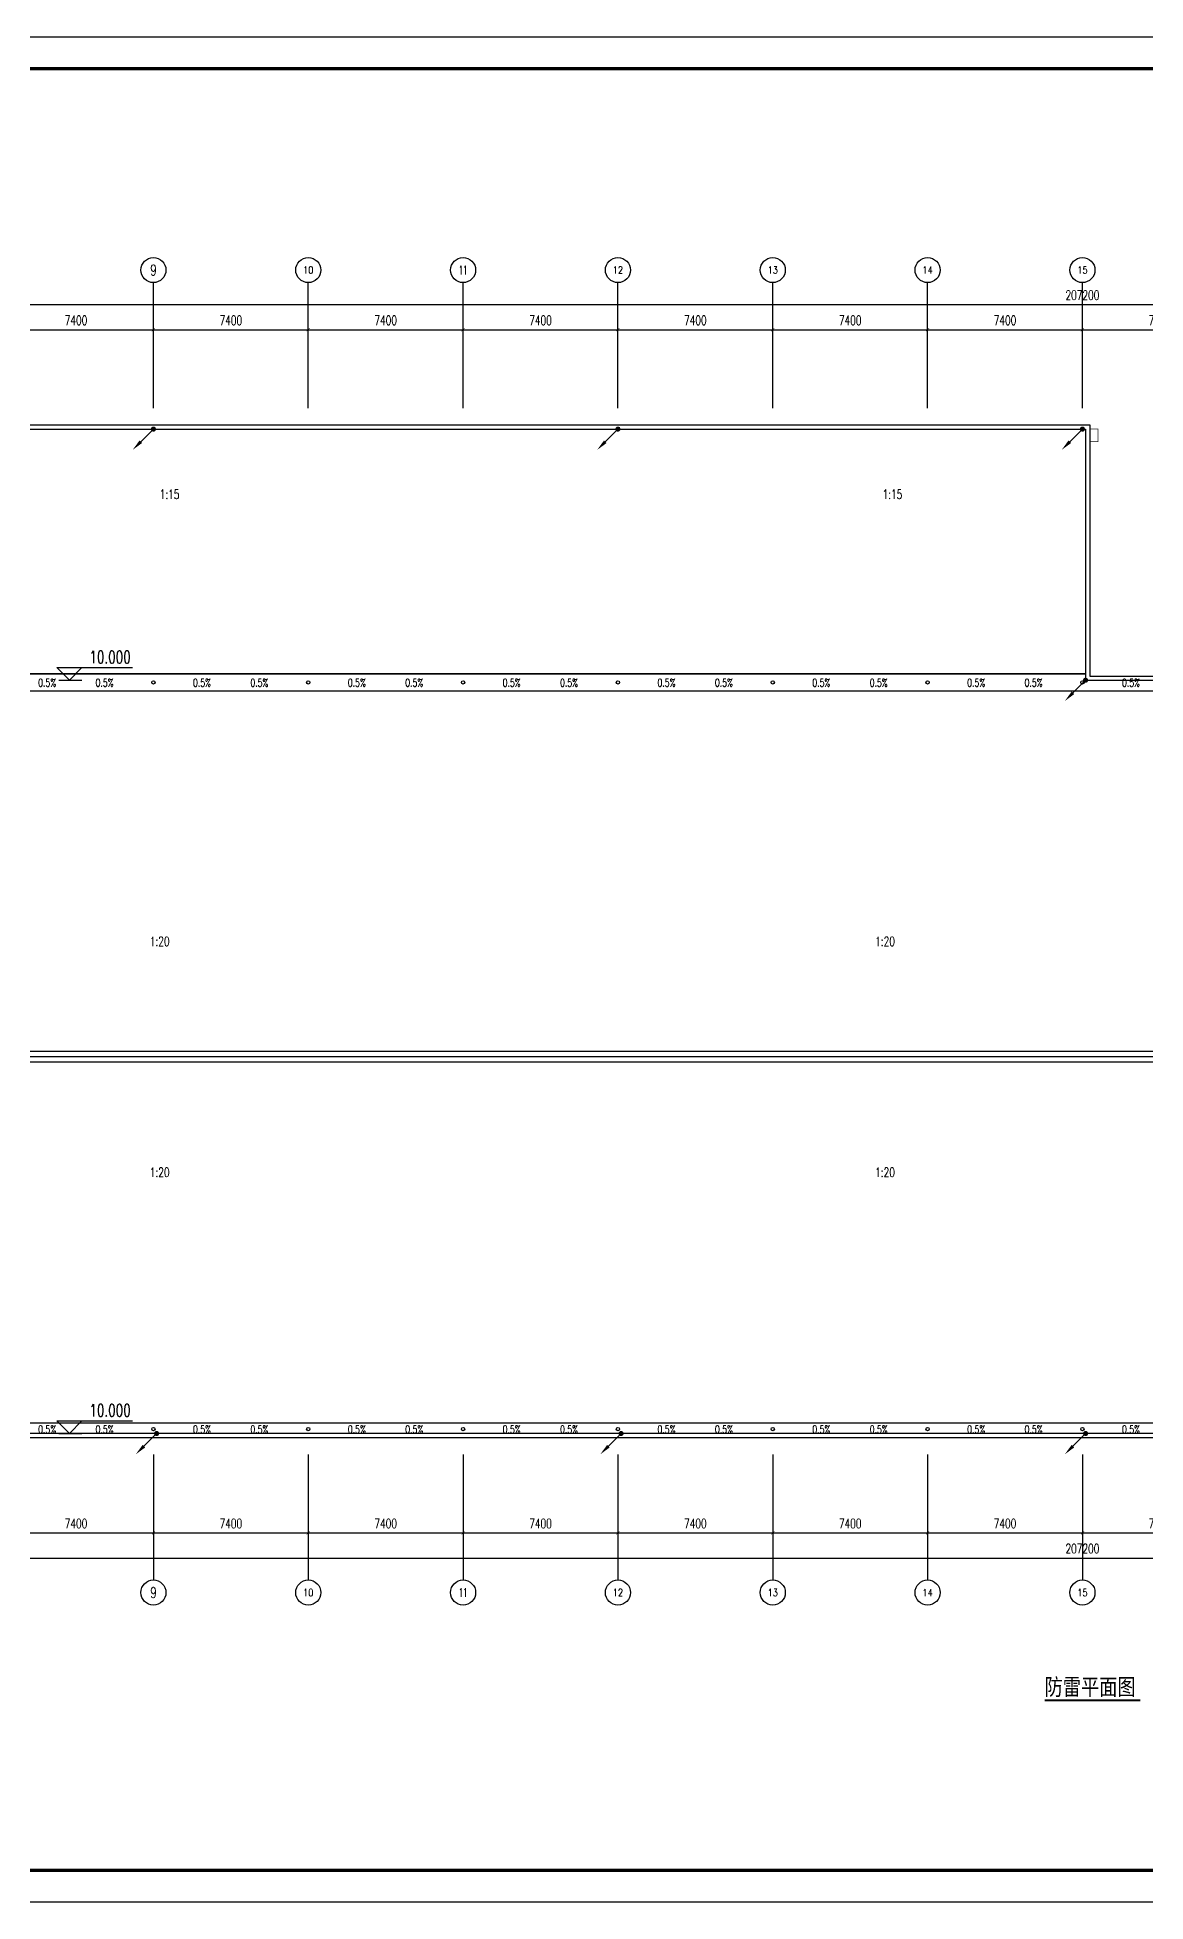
# Model space of a CAD drawing. Extents: x 1751103 to 2598738, y -609732 to 659428.
# Drawn here: x 2161497 to 2214472, y -353364 to -264264 of the extents above; entities that cross this region are included whole.
import ezdxf
from ezdxf.enums import TextEntityAlignment as Align

# ---------------------------------------------------------------- set-up
doc = ezdxf.new("R2010")
doc.units = 0
doc.header["$LTSCALE"] = 1000
doc.header["$MEASUREMENT"] = 0
doc.layers.get('0').update_dxf_attribs({"linetype": 'CONTINUOUS'})
doc.layers.get('DEFPOINTS').update_dxf_attribs({"linetype": 'CONTINUOUS'})
for name, color, linetype in [('AXIS', 3, 'CONTINUOUS'), ('AXIS_TEXT', 7, 'CONTINUOUS'), ('DIM_ELEV', 3, 'CONTINUOUS'), ('DIM_SYMB', 3, 'CONTINUOUS'), ('LWIRE', 4, 'CONTINUOUS'), ('PUB_TEXT', 7, 'CONTINUOUS'), ('PUB_TITLE', 4, 'CONTINUOUS'), ('TEL_SYMB', 3, 'CONTINUOUS'), ('TEL_TEXT', 7, 'CONTINUOUS')]:
    doc.layers.add(name, color=color, linetype=linetype)
doc.styles.add('_TCH_AXIS', font='COMPLEX', dxfattribs={"bigfont": 'GBCBIG'})
doc.styles.add('_TCH_DIM', font='SIMPLEX', dxfattribs={"bigfont": 'GBCBIG'})
doc.styles.add('COMPLEX', font='COMPLEX')
doc.styles.add('DIM_FONT', font='SIMPLEX', dxfattribs={"width": 0.7, "bigfont": 'GBCBIG'})
doc.styles.get("Standard").update_dxf_attribs({"font": 'gbenor.shx', "bigfont": 'gbcbig.shx'})
doc.styles.add('新宋体', font='', dxfattribs={"width": 0.8})
doc.styles.get('新宋体').set_extended_font_data('NSimSun')
doc.dimstyles.new('DIMN150', dxfattribs={"dimscale": 1.5, "dimtxt": 300, "dimasz": 100, "dimexe": 250, "dimexo": 300, "dimgap": 150, "dimtad": 1, "dimdec": 0, "dimzin": 0, "dimtxsty": 'DIM_FONT', "dimblk": 'ARCHTICK', "dimcen": 0.09, "dimclrt": 7, "dimazin": 3, "dimtfac": 1, "dimtdec": 0, "dimtix": 1, "dimtmove": 0, "dimatfit": 3, "dimtolj": 1, "dimtzin": 0})

# ---------------------------------------------------------------- blocks, each defined once
blk = doc.blocks.new('_AXISO')
blk.add_circle((0, 0), 0.5)
at = {"layer": 'AXIS_TEXT', "style": 'COMPLEX', "width": 1.041667}
blk.add_attdef('A', text='', height=0.56, dxfattribs=at).set_placement((-0.25, -0.28), (0.25, -0.28), align=Align.FIT)
blk = doc.blocks.new('_ARCHTICK')
at = {"color": 0, "linetype": 'BYBLOCK', "const_width": 0.15}
blk.add_lwpolyline([(-0.5, -0.5), (0.5, 0.5)], dxfattribs=at)
blk = doc.blocks.new('*D130')
at = {"layer": 'AXIS', "color": 0}
for p, q in [((2107848, -329473), (2107848, -334348)), ((2315048, -329473), (2315048, -334348)), ((2107848, -333973), (2315048, -333973))]:
    blk.add_line(p, q, dxfattribs=at)
at = {"layer": 'DEFPOINTS', "color": 0}
for p in [(2107848, -329023), (2315048, -329023), (2315048, -333973)]:
    blk.add_point(p, dxfattribs=at)
at = {"layer": 'AXIS', "color": 0, "xscale": 150, "yscale": 150, "zscale": 150, "rotation": 180}
blk.add_blockref('_ARCHTICK', (2107848, -333973), dxfattribs=at)
at = {"layer": 'AXIS', "color": 0, "xscale": 150, "yscale": 150, "zscale": 150}
blk.add_blockref('_ARCHTICK', (2315048, -333973), dxfattribs=at)
at = {"layer": 'AXIS', "color": 7, "insert": (2211448, -333523), "char_height": 450, "attachment_point": 5, "style": 'DIM_FONT'}
blk.add_mtext('\\A1;207200', dxfattribs=at)
blk = doc.blocks.new('*D138')
at = {"layer": 'AXIS', "color": 0}
for p, q in [((2159648, -329473), (2159648, -333148)), ((2167048, -329473), (2167048, -333148)), ((2159648, -332773), (2167048, -332773))]:
    blk.add_line(p, q, dxfattribs=at)
at = {"layer": 'DEFPOINTS', "color": 0}
for p in [(2159648, -329023), (2167048, -329023), (2167048, -332773)]:
    blk.add_point(p, dxfattribs=at)
at = {"layer": 'AXIS', "color": 0, "xscale": 150, "yscale": 150, "zscale": 150, "rotation": 180}
blk.add_blockref('_ARCHTICK', (2159648, -332773), dxfattribs=at)
at = {"layer": 'AXIS', "color": 0, "xscale": 150, "yscale": 150, "zscale": 150}
blk.add_blockref('_ARCHTICK', (2167048, -332773), dxfattribs=at)
at = {"layer": 'AXIS', "color": 7, "insert": (2163348, -332323), "char_height": 450, "attachment_point": 5, "style": 'DIM_FONT'}
blk.add_mtext('\\A1;7400', dxfattribs=at)
blk = doc.blocks.new('*D139')
at = {"layer": 'AXIS', "color": 0}
for p, q in [((2167048, -329473), (2167048, -333148)), ((2174448, -329473), (2174448, -333148)), ((2167048, -332773), (2174448, -332773))]:
    blk.add_line(p, q, dxfattribs=at)
at = {"layer": 'DEFPOINTS', "color": 0}
for p in [(2167048, -329023), (2174448, -329023), (2174448, -332773)]:
    blk.add_point(p, dxfattribs=at)
at = {"layer": 'AXIS', "color": 0, "xscale": 150, "yscale": 150, "zscale": 150, "rotation": 180}
blk.add_blockref('_ARCHTICK', (2167048, -332773), dxfattribs=at)
at = {"layer": 'AXIS', "color": 0, "xscale": 150, "yscale": 150, "zscale": 150}
blk.add_blockref('_ARCHTICK', (2174448, -332773), dxfattribs=at)
at = {"layer": 'AXIS', "color": 7, "insert": (2170748, -332323), "char_height": 450, "attachment_point": 5, "style": 'DIM_FONT'}
blk.add_mtext('\\A1;7400', dxfattribs=at)
blk = doc.blocks.new('*D140')
at = {"layer": 'AXIS', "color": 0}
for p, q in [((2174448, -329473), (2174448, -333148)), ((2181848, -329473), (2181848, -333148)), ((2174448, -332773), (2181848, -332773))]:
    blk.add_line(p, q, dxfattribs=at)
at = {"layer": 'DEFPOINTS', "color": 0}
for p in [(2174448, -329023), (2181848, -329023), (2181848, -332773)]:
    blk.add_point(p, dxfattribs=at)
at = {"layer": 'AXIS', "color": 0, "xscale": 150, "yscale": 150, "zscale": 150, "rotation": 180}
blk.add_blockref('_ARCHTICK', (2174448, -332773), dxfattribs=at)
at = {"layer": 'AXIS', "color": 0, "xscale": 150, "yscale": 150, "zscale": 150}
blk.add_blockref('_ARCHTICK', (2181848, -332773), dxfattribs=at)
at = {"layer": 'AXIS', "color": 7, "insert": (2178148, -332323), "char_height": 450, "attachment_point": 5, "style": 'DIM_FONT'}
blk.add_mtext('\\A1;7400', dxfattribs=at)
blk = doc.blocks.new('*D141')
at = {"layer": 'AXIS', "color": 0}
for p, q in [((2181848, -329473), (2181848, -333148)), ((2189248, -329473), (2189248, -333148)), ((2181848, -332773), (2189248, -332773))]:
    blk.add_line(p, q, dxfattribs=at)
at = {"layer": 'DEFPOINTS', "color": 0}
for p in [(2181848, -329023), (2189248, -329023), (2189248, -332773)]:
    blk.add_point(p, dxfattribs=at)
at = {"layer": 'AXIS', "color": 0, "xscale": 150, "yscale": 150, "zscale": 150, "rotation": 180}
blk.add_blockref('_ARCHTICK', (2181848, -332773), dxfattribs=at)
at = {"layer": 'AXIS', "color": 0, "xscale": 150, "yscale": 150, "zscale": 150}
blk.add_blockref('_ARCHTICK', (2189248, -332773), dxfattribs=at)
at = {"layer": 'AXIS', "color": 7, "insert": (2185548, -332323), "char_height": 450, "attachment_point": 5, "style": 'DIM_FONT'}
blk.add_mtext('\\A1;7400', dxfattribs=at)
blk = doc.blocks.new('*D142')
at = {"layer": 'AXIS', "color": 0}
for p, q in [((2189248, -329473), (2189248, -333148)), ((2196648, -329473), (2196648, -333148)), ((2189248, -332773), (2196648, -332773))]:
    blk.add_line(p, q, dxfattribs=at)
at = {"layer": 'DEFPOINTS', "color": 0}
for p in [(2189248, -329023), (2196648, -329023), (2196648, -332773)]:
    blk.add_point(p, dxfattribs=at)
at = {"layer": 'AXIS', "color": 0, "xscale": 150, "yscale": 150, "zscale": 150, "rotation": 180}
blk.add_blockref('_ARCHTICK', (2189248, -332773), dxfattribs=at)
at = {"layer": 'AXIS', "color": 0, "xscale": 150, "yscale": 150, "zscale": 150}
blk.add_blockref('_ARCHTICK', (2196648, -332773), dxfattribs=at)
at = {"layer": 'AXIS', "color": 7, "insert": (2192948, -332323), "char_height": 450, "attachment_point": 5, "style": 'DIM_FONT'}
blk.add_mtext('\\A1;7400', dxfattribs=at)
blk = doc.blocks.new('*D143')
at = {"layer": 'AXIS', "color": 0}
for p, q in [((2196648, -329473), (2196648, -333148)), ((2204048, -329473), (2204048, -333148)), ((2196648, -332773), (2204048, -332773))]:
    blk.add_line(p, q, dxfattribs=at)
at = {"layer": 'DEFPOINTS', "color": 0}
for p in [(2196648, -329023), (2204048, -329023), (2204048, -332773)]:
    blk.add_point(p, dxfattribs=at)
at = {"layer": 'AXIS', "color": 0, "xscale": 150, "yscale": 150, "zscale": 150, "rotation": 180}
blk.add_blockref('_ARCHTICK', (2196648, -332773), dxfattribs=at)
at = {"layer": 'AXIS', "color": 0, "xscale": 150, "yscale": 150, "zscale": 150}
blk.add_blockref('_ARCHTICK', (2204048, -332773), dxfattribs=at)
at = {"layer": 'AXIS', "color": 7, "insert": (2200348, -332323), "char_height": 450, "attachment_point": 5, "style": 'DIM_FONT'}
blk.add_mtext('\\A1;7400', dxfattribs=at)
blk = doc.blocks.new('*D144')
at = {"layer": 'AXIS', "color": 0}
for p, q in [((2204048, -329473), (2204048, -333148)), ((2211448, -329473), (2211448, -333148)), ((2204048, -332773), (2211448, -332773))]:
    blk.add_line(p, q, dxfattribs=at)
at = {"layer": 'DEFPOINTS', "color": 0}
for p in [(2204048, -329023), (2211448, -329023), (2211448, -332773)]:
    blk.add_point(p, dxfattribs=at)
at = {"layer": 'AXIS', "color": 0, "xscale": 150, "yscale": 150, "zscale": 150, "rotation": 180}
blk.add_blockref('_ARCHTICK', (2204048, -332773), dxfattribs=at)
at = {"layer": 'AXIS', "color": 0, "xscale": 150, "yscale": 150, "zscale": 150}
blk.add_blockref('_ARCHTICK', (2211448, -332773), dxfattribs=at)
at = {"layer": 'AXIS', "color": 7, "insert": (2207748, -332323), "char_height": 450, "attachment_point": 5, "style": 'DIM_FONT'}
blk.add_mtext('\\A1;7400', dxfattribs=at)
blk = doc.blocks.new('*D145')
at = {"layer": 'AXIS', "color": 0}
for p, q in [((2211448, -329473), (2211448, -333148)), ((2218848, -329473), (2218848, -333148)), ((2211448, -332773), (2218848, -332773))]:
    blk.add_line(p, q, dxfattribs=at)
at = {"layer": 'DEFPOINTS', "color": 0}
for p in [(2211448, -329023), (2218848, -329023), (2218848, -332773)]:
    blk.add_point(p, dxfattribs=at)
at = {"layer": 'AXIS', "color": 0, "xscale": 150, "yscale": 150, "zscale": 150, "rotation": 180}
blk.add_blockref('_ARCHTICK', (2211448, -332773), dxfattribs=at)
at = {"layer": 'AXIS', "color": 0, "xscale": 150, "yscale": 150, "zscale": 150}
blk.add_blockref('_ARCHTICK', (2218848, -332773), dxfattribs=at)
at = {"layer": 'AXIS', "color": 7, "insert": (2215148, -332323), "char_height": 450, "attachment_point": 5, "style": 'DIM_FONT'}
blk.add_mtext('\\A1;7400', dxfattribs=at)
blk = doc.blocks.new('*D177')
at = {"layer": 'AXIS', "color": 0}
for p, q in [((2107848, -278573), (2107848, -273698)), ((2107848, -274073), (2315048, -274073)), ((2315048, -278573), (2315048, -273698))]:
    blk.add_line(p, q, dxfattribs=at)
at = {"layer": 'DEFPOINTS', "color": 0}
for p in [(2315048, -274073), (2107848, -279023), (2315048, -279023)]:
    blk.add_point(p, dxfattribs=at)
at = {"layer": 'AXIS', "color": 0, "xscale": 150, "yscale": 150, "zscale": 150, "rotation": 180}
blk.add_blockref('_ARCHTICK', (2107848, -274073), dxfattribs=at)
at = {"layer": 'AXIS', "color": 0, "xscale": 150, "yscale": 150, "zscale": 150}
blk.add_blockref('_ARCHTICK', (2315048, -274073), dxfattribs=at)
at = {"layer": 'AXIS', "color": 7, "insert": (2211448, -273623), "char_height": 450, "attachment_point": 5, "style": 'DIM_FONT'}
blk.add_mtext('\\A1;207200', dxfattribs=at)
blk = doc.blocks.new('*D185')
at = {"layer": 'AXIS', "color": 0}
for p, q in [((2159648, -278573), (2159648, -274898)), ((2159648, -275273), (2167048, -275273)), ((2167048, -278573), (2167048, -274898))]:
    blk.add_line(p, q, dxfattribs=at)
at = {"layer": 'DEFPOINTS', "color": 0}
for p in [(2167048, -275273), (2159648, -279023), (2167048, -279023)]:
    blk.add_point(p, dxfattribs=at)
at = {"layer": 'AXIS', "color": 0, "xscale": 150, "yscale": 150, "zscale": 150, "rotation": 180}
blk.add_blockref('_ARCHTICK', (2159648, -275273), dxfattribs=at)
at = {"layer": 'AXIS', "color": 0, "xscale": 150, "yscale": 150, "zscale": 150}
blk.add_blockref('_ARCHTICK', (2167048, -275273), dxfattribs=at)
at = {"layer": 'AXIS', "color": 7, "insert": (2163348, -274823), "char_height": 450, "attachment_point": 5, "style": 'DIM_FONT'}
blk.add_mtext('\\A1;7400', dxfattribs=at)
blk = doc.blocks.new('*D186')
at = {"layer": 'AXIS', "color": 0}
for p, q in [((2167048, -278573), (2167048, -274898)), ((2167048, -275273), (2174448, -275273)), ((2174448, -278573), (2174448, -274898))]:
    blk.add_line(p, q, dxfattribs=at)
at = {"layer": 'DEFPOINTS', "color": 0}
for p in [(2174448, -275273), (2167048, -279023), (2174448, -279023)]:
    blk.add_point(p, dxfattribs=at)
at = {"layer": 'AXIS', "color": 0, "xscale": 150, "yscale": 150, "zscale": 150, "rotation": 180}
blk.add_blockref('_ARCHTICK', (2167048, -275273), dxfattribs=at)
at = {"layer": 'AXIS', "color": 0, "xscale": 150, "yscale": 150, "zscale": 150}
blk.add_blockref('_ARCHTICK', (2174448, -275273), dxfattribs=at)
at = {"layer": 'AXIS', "color": 7, "insert": (2170748, -274823), "char_height": 450, "attachment_point": 5, "style": 'DIM_FONT'}
blk.add_mtext('\\A1;7400', dxfattribs=at)
blk = doc.blocks.new('*D187')
at = {"layer": 'AXIS', "color": 0}
for p, q in [((2174448, -278573), (2174448, -274898)), ((2174448, -275273), (2181848, -275273)), ((2181848, -278573), (2181848, -274898))]:
    blk.add_line(p, q, dxfattribs=at)
at = {"layer": 'DEFPOINTS', "color": 0}
for p in [(2181848, -275273), (2174448, -279023), (2181848, -279023)]:
    blk.add_point(p, dxfattribs=at)
at = {"layer": 'AXIS', "color": 0, "xscale": 150, "yscale": 150, "zscale": 150, "rotation": 180}
blk.add_blockref('_ARCHTICK', (2174448, -275273), dxfattribs=at)
at = {"layer": 'AXIS', "color": 0, "xscale": 150, "yscale": 150, "zscale": 150}
blk.add_blockref('_ARCHTICK', (2181848, -275273), dxfattribs=at)
at = {"layer": 'AXIS', "color": 7, "insert": (2178148, -274823), "char_height": 450, "attachment_point": 5, "style": 'DIM_FONT'}
blk.add_mtext('\\A1;7400', dxfattribs=at)
blk = doc.blocks.new('*D188')
at = {"layer": 'AXIS', "color": 0}
for p, q in [((2181848, -278573), (2181848, -274898)), ((2181848, -275273), (2189248, -275273)), ((2189248, -278573), (2189248, -274898))]:
    blk.add_line(p, q, dxfattribs=at)
at = {"layer": 'DEFPOINTS', "color": 0}
for p in [(2189248, -275273), (2181848, -279023), (2189248, -279023)]:
    blk.add_point(p, dxfattribs=at)
at = {"layer": 'AXIS', "color": 0, "xscale": 150, "yscale": 150, "zscale": 150, "rotation": 180}
blk.add_blockref('_ARCHTICK', (2181848, -275273), dxfattribs=at)
at = {"layer": 'AXIS', "color": 0, "xscale": 150, "yscale": 150, "zscale": 150}
blk.add_blockref('_ARCHTICK', (2189248, -275273), dxfattribs=at)
at = {"layer": 'AXIS', "color": 7, "insert": (2185548, -274823), "char_height": 450, "attachment_point": 5, "style": 'DIM_FONT'}
blk.add_mtext('\\A1;7400', dxfattribs=at)
blk = doc.blocks.new('*D189')
at = {"layer": 'AXIS', "color": 0}
for p, q in [((2189248, -278573), (2189248, -274898)), ((2189248, -275273), (2196648, -275273)), ((2196648, -278573), (2196648, -274898))]:
    blk.add_line(p, q, dxfattribs=at)
at = {"layer": 'DEFPOINTS', "color": 0}
for p in [(2196648, -275273), (2189248, -279023), (2196648, -279023)]:
    blk.add_point(p, dxfattribs=at)
at = {"layer": 'AXIS', "color": 0, "xscale": 150, "yscale": 150, "zscale": 150, "rotation": 180}
blk.add_blockref('_ARCHTICK', (2189248, -275273), dxfattribs=at)
at = {"layer": 'AXIS', "color": 0, "xscale": 150, "yscale": 150, "zscale": 150}
blk.add_blockref('_ARCHTICK', (2196648, -275273), dxfattribs=at)
at = {"layer": 'AXIS', "color": 7, "insert": (2192948, -274823), "char_height": 450, "attachment_point": 5, "style": 'DIM_FONT'}
blk.add_mtext('\\A1;7400', dxfattribs=at)
blk = doc.blocks.new('*D190')
at = {"layer": 'AXIS', "color": 0}
for p, q in [((2196648, -278573), (2196648, -274898)), ((2196648, -275273), (2204048, -275273)), ((2204048, -278573), (2204048, -274898))]:
    blk.add_line(p, q, dxfattribs=at)
at = {"layer": 'DEFPOINTS', "color": 0}
for p in [(2204048, -275273), (2196648, -279023), (2204048, -279023)]:
    blk.add_point(p, dxfattribs=at)
at = {"layer": 'AXIS', "color": 0, "xscale": 150, "yscale": 150, "zscale": 150, "rotation": 180}
blk.add_blockref('_ARCHTICK', (2196648, -275273), dxfattribs=at)
at = {"layer": 'AXIS', "color": 0, "xscale": 150, "yscale": 150, "zscale": 150}
blk.add_blockref('_ARCHTICK', (2204048, -275273), dxfattribs=at)
at = {"layer": 'AXIS', "color": 7, "insert": (2200348, -274823), "char_height": 450, "attachment_point": 5, "style": 'DIM_FONT'}
blk.add_mtext('\\A1;7400', dxfattribs=at)
blk = doc.blocks.new('*D191')
at = {"layer": 'AXIS', "color": 0}
for p, q in [((2204048, -278573), (2204048, -274898)), ((2204048, -275273), (2211448, -275273)), ((2211448, -278573), (2211448, -274898))]:
    blk.add_line(p, q, dxfattribs=at)
at = {"layer": 'DEFPOINTS', "color": 0}
for p in [(2211448, -275273), (2204048, -279023), (2211448, -279023)]:
    blk.add_point(p, dxfattribs=at)
at = {"layer": 'AXIS', "color": 0, "xscale": 150, "yscale": 150, "zscale": 150, "rotation": 180}
blk.add_blockref('_ARCHTICK', (2204048, -275273), dxfattribs=at)
at = {"layer": 'AXIS', "color": 0, "xscale": 150, "yscale": 150, "zscale": 150}
blk.add_blockref('_ARCHTICK', (2211448, -275273), dxfattribs=at)
at = {"layer": 'AXIS', "color": 7, "insert": (2207748, -274823), "char_height": 450, "attachment_point": 5, "style": 'DIM_FONT'}
blk.add_mtext('\\A1;7400', dxfattribs=at)
blk = doc.blocks.new('*D192')
at = {"layer": 'AXIS', "color": 0}
for p, q in [((2211448, -278573), (2211448, -274898)), ((2211448, -275273), (2218848, -275273)), ((2218848, -278573), (2218848, -274898))]:
    blk.add_line(p, q, dxfattribs=at)
at = {"layer": 'DEFPOINTS', "color": 0}
for p in [(2218848, -275273), (2211448, -279023), (2218848, -279023)]:
    blk.add_point(p, dxfattribs=at)
at = {"layer": 'AXIS', "color": 0, "xscale": 150, "yscale": 150, "zscale": 150, "rotation": 180}
blk.add_blockref('_ARCHTICK', (2211448, -275273), dxfattribs=at)
at = {"layer": 'AXIS', "color": 0, "xscale": 150, "yscale": 150, "zscale": 150}
blk.add_blockref('_ARCHTICK', (2218848, -275273), dxfattribs=at)
at = {"layer": 'AXIS', "color": 7, "insert": (2215148, -274823), "char_height": 450, "attachment_point": 5, "style": 'DIM_FONT'}
blk.add_mtext('\\A1;7400', dxfattribs=at)
blk = doc.blocks.new('$TELECSYS$00000080')
for p, q in [((-0.7, -0.7), (0, 0)), ((0.1, 0.1), (0.1, 0.1)), ((-0.1, -0.1), (-0.1, -0.1))]:
    blk.add_line(p, q)
at = {"const_width": 0.142}
blk.add_lwpolyline([(0.07, 0, 1), (-0.07, 0, 1)], format="xyb", close=True, dxfattribs=at)
blk.add_solid([(-0.63, -0.77), (-0.77, -0.63), (-1.15, -1.15)])
at = {"width": 0.8, "flags": 9}
blk.add_attdef('A', (0, 0), '', height=0.00002, rotation=180, dxfattribs=at)
blk = doc.blocks.new('FDDGGG')
at = {"color": 8}
for p, q in [((2107847.9, -280023), (2211597.9, -280023)), ((2211597.9, -280023), (2211597.9, -292023)), ((2107847.9, -291723), (2211597.9, -291723)), ((2211597.9, -292023), (2315047.9, -292023)), ((2107847.9, -292523), (2315047.9, -292523)), ((2315047.9, -309773), (2107847.9, -309773)), ((2315047.9, -310023), (2107847.9, -310023)), ((2315047.9, -310273), (2107847.9, -310273)), ((2315047.9, -327523), (2107847.9, -327523)), ((2315047.9, -328023), (2107847.9, -328023))]:
    blk.add_line(p, q, dxfattribs=at)
for points in [[(2107647.9, -279823), (2211797.9, -279823), (2211797.9, -291823), (2315247.9, -291823), (2315247.9, -328223), (2107647.9, -328223)], [(2107847.9, -280023), (2211597.9, -280023), (2211597.9, -292023), (2315047.9, -292023), (2315047.9, -328023), (2107847.9, -328023)], [(2107847.9, -280023), (2211597.9, -280023), (2211597.9, -292023), (2315047.9, -292023), (2315047.9, -328023), (2107847.9, -328023)], [(2107847.9, -280023), (2211597.9, -280023), (2211597.9, -291723), (2107847.9, -291723)], [(2107847.9, -292523), (2315047.9, -292523), (2315047.9, -309773), (2107847.9, -309773)]]:
    blk.add_lwpolyline(points, close=True, dxfattribs=at)
at = {"color": 8, "const_width": 30}
blk.add_lwpolyline([(2211797.9, -280623), (2212197.9, -280623), (2212197.9, -280023), (2211797.9, -280023)], dxfattribs=at)
at = {"color": 8}
for centre in [(2167047.9, -292128.7), (2174447.9, -292128.7), (2181847.9, -292128.7), (2189247.9, -292128.7), (2196647.9, -292128.7), (2204047.9, -292128.7), (2211447.9, -292128.7), (2167047.9, -327812.2), (2174447.9, -327812.2), (2181847.9, -327812.2), (2189247.9, -327812.2), (2196647.9, -327812.2), (2204047.9, -327812.2), (2211447.9, -327812.2)]:
    blk.add_circle(centre, 80, dxfattribs=at)
at = {"layer": 'AXIS', "color": 8}
for p, q in [((2167047.9, -279023), (2167047.9, -273023)), ((2174447.9, -279023), (2174447.9, -273023)), ((2181847.9, -279023), (2181847.9, -273023)), ((2189247.9, -279023), (2189247.9, -273023)), ((2196647.9, -279023), (2196647.9, -273023)), ((2204047.9, -279023), (2204047.9, -273023)), ((2211447.9, -279023), (2211447.9, -273023)), ((2167047.9, -329023), (2167047.9, -335023)), ((2174447.9, -329023), (2174447.9, -335023)), ((2181847.9, -329023), (2181847.9, -335023)), ((2189247.9, -329023), (2189247.9, -335023)), ((2196647.9, -329023), (2196647.9, -335023)), ((2204047.9, -329023), (2204047.9, -335023)), ((2211447.9, -329023), (2211447.9, -335023))]:
    blk.add_line(p, q, dxfattribs=at)
at = {"layer": 'DIM_ELEV', "color": 8}
for p, q in [((2163032.6, -292023), (2162432.6, -291423)), ((2162432.6, -291423), (2166045.6, -291423)), ((2162532, -292023), (2163632.6, -292023)), ((2163032.6, -292023), (2163632.6, -291423)), ((2163032.6, -328023), (2162432.6, -327423)), ((2162432.6, -327423), (2166045.6, -327423)), ((2163032.6, -328023), (2163632.6, -327423)), ((2162532, -328023), (2163632.6, -328023))]:
    blk.add_line(p, q, dxfattribs=at)
at = {"layer": 'DIM_SYMB', "color": 8}
for points in [[(2167805.3, -283571.9, 0, 0, 0), (2167805.3, -287534.8, 120, 0, 0), (2167805.3, -287984.8, 0, 0, 0)], [(2202353.4, -283571.9, 0, 0, 0), (2202353.4, -287534.8, 120, 0, 0), (2202353.4, -287984.8, 0, 0, 0)], [(2165336, -292141.7, 0, 0, 0), (2166316.7, -292141.7, 120, 0, 0), (2166766.7, -292141.7, 0, 0, 0)], [(2168759.7, -292141.7, 0, 0, 0), (2167779, -292141.7, 120, 0, 0), (2167329, -292141.7, 0, 0, 0)], [(2172736, -292141.7, 0, 0, 0), (2173716.7, -292141.7, 120, 0, 0), (2174166.7, -292141.7, 0, 0, 0)], [(2176159.7, -292141.7, 0, 0, 0), (2175179, -292141.7, 120, 0, 0), (2174729, -292141.7, 0, 0, 0)], [(2180136, -292141.7, 0, 0, 0), (2181116.7, -292141.7, 120, 0, 0), (2181566.7, -292141.7, 0, 0, 0)], [(2183559.7, -292141.7, 0, 0, 0), (2182579, -292141.7, 120, 0, 0), (2182129, -292141.7, 0, 0, 0)], [(2187536, -292141.7, 0, 0, 0), (2188516.7, -292141.7, 120, 0, 0), (2188966.7, -292141.7, 0, 0, 0)], [(2190959.7, -292141.7, 0, 0, 0), (2189979, -292141.7, 120, 0, 0), (2189529, -292141.7, 0, 0, 0)], [(2194936, -292141.7, 0, 0, 0), (2195916.7, -292141.7, 120, 0, 0), (2196366.7, -292141.7, 0, 0, 0)], [(2198359.7, -292141.7, 0, 0, 0), (2197379, -292141.7, 120, 0, 0), (2196929, -292141.7, 0, 0, 0)], [(2202336, -292141.7, 0, 0, 0), (2203316.7, -292141.7, 120, 0, 0), (2203766.7, -292141.7, 0, 0, 0)], [(2205759.7, -292141.7, 0, 0, 0), (2204779, -292141.7, 120, 0, 0), (2204329, -292141.7, 0, 0, 0)], [(2209736, -292141.7, 0, 0, 0), (2210716.7, -292141.7, 120, 0, 0), (2211166.7, -292141.7, 0, 0, 0)], [(2213159.7, -292141.7, 0, 0, 0), (2212179, -292141.7, 120, 0, 0), (2211729, -292141.7, 0, 0, 0)], [(2167359.4, -304072.8, 0, 0, 0), (2167359.4, -298050.3, 120, 0, 0), (2167359.4, -297600.3, 0, 0, 0)], [(2202028.8, -304072.8, 0, 0, 0), (2202028.8, -298050.3, 120, 0, 0), (2202028.8, -297600.3, 0, 0, 0)], [(2167359.4, -315973.2, 0, 0, 0), (2167359.4, -321995.7, 120, 0, 0), (2167359.4, -322445.7, 0, 0, 0)], [(2202028.8, -315973.2, 0, 0, 0), (2202028.8, -321995.7, 120, 0, 0), (2202028.8, -322445.7, 0, 0, 0)], [(2165336, -327825.2, 0, 0, 0), (2166316.7, -327825.2, 120, 0, 0), (2166766.7, -327825.2, 0, 0, 0)], [(2168759.7, -327825.2, 0, 0, 0), (2167779, -327825.2, 120, 0, 0), (2167329, -327825.2, 0, 0, 0)], [(2172736, -327825.2, 0, 0, 0), (2173716.7, -327825.2, 120, 0, 0), (2174166.7, -327825.2, 0, 0, 0)], [(2176159.7, -327825.2, 0, 0, 0), (2175179, -327825.2, 120, 0, 0), (2174729, -327825.2, 0, 0, 0)], [(2180136, -327825.2, 0, 0, 0), (2181116.7, -327825.2, 120, 0, 0), (2181566.7, -327825.2, 0, 0, 0)], [(2183559.7, -327825.2, 0, 0, 0), (2182579, -327825.2, 120, 0, 0), (2182129, -327825.2, 0, 0, 0)], [(2187536, -327825.2, 0, 0, 0), (2188516.7, -327825.2, 120, 0, 0), (2188966.7, -327825.2, 0, 0, 0)], [(2190959.7, -327825.2, 0, 0, 0), (2189979, -327825.2, 120, 0, 0), (2189529, -327825.2, 0, 0, 0)], [(2194936, -327825.2, 0, 0, 0), (2195916.7, -327825.2, 120, 0, 0), (2196366.7, -327825.2, 0, 0, 0)], [(2198359.7, -327825.2, 0, 0, 0), (2197379, -327825.2, 120, 0, 0), (2196929, -327825.2, 0, 0, 0)], [(2202336, -327825.2, 0, 0, 0), (2203316.7, -327825.2, 120, 0, 0), (2203766.7, -327825.2, 0, 0, 0)], [(2205759.7, -327825.2, 0, 0, 0), (2204779, -327825.2, 120, 0, 0), (2204329, -327825.2, 0, 0, 0)], [(2209736, -327825.2, 0, 0, 0), (2210716.7, -327825.2, 120, 0, 0), (2211166.7, -327825.2, 0, 0, 0)], [(2213159.7, -327825.2, 0, 0, 0), (2212179, -327825.2, 120, 0, 0), (2211729, -327825.2, 0, 0, 0)]]:
    blk.add_lwpolyline(points, format="xyseb", dxfattribs=at)
at = {"layer": 'AXIS', "color": 8}
ref = blk.add_blockref('_AXISO', (2167047.9, -272423), dxfattribs=dict(at, xscale=1200, yscale=1200, zscale=1200))
ref.add_attrib('A', '9', dxfattribs={"layer": 'AXIS_TEXT', "color": 8, "height": 506.1, "style": '_TCH_AXIS', "width": 0.928571}).set_placement((2166891.2, -272676), (2167204.5, -272676), align=Align.FIT)
ref = blk.add_blockref('_AXISO', (2174447.9, -272423), dxfattribs=dict(at, xscale=1200, yscale=1200, zscale=1200))
ref.add_attrib('A', '10', dxfattribs={"layer": 'AXIS_TEXT', "color": 8, "height": 340.8, "style": '_TCH_AXIS', "width": 1.034483}).set_placement((2174204.4, -272593.4), (2174691.3, -272593.4), align=Align.FIT)
ref = blk.add_blockref('_AXISO', (2181847.9, -272423), dxfattribs=dict(at, xscale=1200, yscale=1200, zscale=1200))
ref.add_attrib('A', '11', dxfattribs={"layer": 'AXIS_TEXT', "color": 8, "height": 415.09, "style": '_TCH_AXIS', "width": 0.875}).set_placement((2181640.3, -272630.5), (2182055.4, -272630.5), align=Align.FIT)
ref = blk.add_blockref('_AXISO', (2189247.9, -272423), dxfattribs=dict(at, xscale=1200, yscale=1200, zscale=1200))
ref.add_attrib('A', '12', dxfattribs={"layer": 'AXIS_TEXT', "color": 8, "height": 340.8, "style": '_TCH_AXIS', "width": 1.034483}).set_placement((2189004.4, -272593.4), (2189491.3, -272593.4), align=Align.FIT)
ref = blk.add_blockref('_AXISO', (2196647.9, -272423), dxfattribs=dict(at, xscale=1200, yscale=1200, zscale=1200))
ref.add_attrib('A', '13', dxfattribs={"layer": 'AXIS_TEXT', "color": 8, "height": 340.8, "style": '_TCH_AXIS', "width": 1.034483}).set_placement((2196404.4, -272593.4), (2196891.3, -272593.4), align=Align.FIT)
ref = blk.add_blockref('_AXISO', (2204047.9, -272423), dxfattribs=dict(at, xscale=1200, yscale=1200, zscale=1200))
ref.add_attrib('A', '14', dxfattribs={"layer": 'AXIS_TEXT', "color": 8, "height": 333.98, "style": '_TCH_AXIS'}).set_placement((2203801.4, -272590), (2204294.4, -272590), align=Align.FIT)
ref = blk.add_blockref('_AXISO', (2211447.9, -272423), dxfattribs=dict(at, xscale=1200, yscale=1200, zscale=1200))
ref.add_attrib('A', '15', dxfattribs={"layer": 'AXIS_TEXT', "color": 8, "height": 340.8, "style": '_TCH_AXIS', "width": 1.034483}).set_placement((2211204.4, -272593.4), (2211691.3, -272593.4), align=Align.FIT)
ref = blk.add_blockref('_AXISO', (2167047.9, -335623), dxfattribs=dict(at, xscale=1200, yscale=1200, zscale=1200))
ref.add_attrib('A', '9', dxfattribs={"layer": 'AXIS_TEXT', "color": 8, "height": 506.1, "style": '_TCH_AXIS', "width": 0.928571}).set_placement((2166891.2, -335876), (2167204.5, -335876), align=Align.FIT)
ref = blk.add_blockref('_AXISO', (2174447.9, -335623), dxfattribs=dict(at, xscale=1200, yscale=1200, zscale=1200))
ref.add_attrib('A', '10', dxfattribs={"layer": 'AXIS_TEXT', "color": 8, "height": 340.8, "style": '_TCH_AXIS', "width": 1.034483}).set_placement((2174204.4, -335793.4), (2174691.3, -335793.4), align=Align.FIT)
ref = blk.add_blockref('_AXISO', (2181847.9, -335623), dxfattribs=dict(at, xscale=1200, yscale=1200, zscale=1200))
ref.add_attrib('A', '11', dxfattribs={"layer": 'AXIS_TEXT', "color": 8, "height": 415.09, "style": '_TCH_AXIS', "width": 0.875}).set_placement((2181640.3, -335830.5), (2182055.4, -335830.5), align=Align.FIT)
ref = blk.add_blockref('_AXISO', (2189247.9, -335623), dxfattribs=dict(at, xscale=1200, yscale=1200, zscale=1200))
ref.add_attrib('A', '12', dxfattribs={"layer": 'AXIS_TEXT', "color": 8, "height": 340.8, "style": '_TCH_AXIS', "width": 1.034483}).set_placement((2189004.4, -335793.4), (2189491.3, -335793.4), align=Align.FIT)
ref = blk.add_blockref('_AXISO', (2196647.9, -335623), dxfattribs=dict(at, xscale=1200, yscale=1200, zscale=1200))
ref.add_attrib('A', '13', dxfattribs={"layer": 'AXIS_TEXT', "color": 8, "height": 340.8, "style": '_TCH_AXIS', "width": 1.034483}).set_placement((2196404.4, -335793.4), (2196891.3, -335793.4), align=Align.FIT)
ref = blk.add_blockref('_AXISO', (2204047.9, -335623), dxfattribs=dict(at, xscale=1200, yscale=1200, zscale=1200))
ref.add_attrib('A', '14', dxfattribs={"layer": 'AXIS_TEXT', "color": 8, "height": 333.98, "style": '_TCH_AXIS'}).set_placement((2203801.4, -335790), (2204294.4, -335790), align=Align.FIT)
ref = blk.add_blockref('_AXISO', (2211447.9, -335623), dxfattribs=dict(at, xscale=1200, yscale=1200, zscale=1200))
ref.add_attrib('A', '15', dxfattribs={"layer": 'AXIS_TEXT', "color": 8, "height": 340.8, "style": '_TCH_AXIS', "width": 1.034483}).set_placement((2211204.4, -335793.4), (2211691.3, -335793.4), align=Align.FIT)
at = {"layer": 'PUB_TEXT', "color": 8, "style": '_TCH_DIM', "width": 0.705882}
for s, height, p in [('1:15', 446.25, (2167347.8, -283361.9)), ('1:15', 446.25, (2201895.9, -283361.9)), ('0.5%%%', 382.5, (2161539.7, -292333)), ('0.5%%%', 382.5, (2164281.7, -292333)), ('0.5%%%', 382.5, (2168939.7, -292333)), ('0.5%%%', 382.5, (2171681.7, -292333)), ('0.5%%%', 382.5, (2176339.7, -292333)), ('0.5%%%', 382.5, (2179081.7, -292333)), ('0.5%%%', 382.5, (2183739.7, -292333)), ('0.5%%%', 382.5, (2186481.7, -292333)), ('0.5%%%', 382.5, (2191139.7, -292333)), ('0.5%%%', 382.5, (2193881.7, -292333)), ('0.5%%%', 382.5, (2198539.7, -292333)), ('0.5%%%', 382.5, (2201281.7, -292333)), ('0.5%%%', 382.5, (2205939.7, -292333)), ('0.5%%%', 382.5, (2208681.7, -292333)), ('0.5%%%', 382.5, (2213339.7, -292333)), ('1:20', 446.25, (2166871.9, -304729)), ('1:20', 446.25, (2201541.3, -304729)), ('1:20', 446.25, (2166871.9, -315763.2)), ('1:20', 446.25, (2201541.3, -315763.2)), ('0.5%%%', 382.5, (2161539.7, -328016.4)), ('0.5%%%', 382.5, (2164281.7, -328016.4)), ('0.5%%%', 382.5, (2168939.7, -328016.4)), ('0.5%%%', 382.5, (2171681.7, -328016.4)), ('0.5%%%', 382.5, (2176339.7, -328016.4)), ('0.5%%%', 382.5, (2179081.7, -328016.4)), ('0.5%%%', 382.5, (2183739.7, -328016.4)), ('0.5%%%', 382.5, (2186481.7, -328016.4)), ('0.5%%%', 382.5, (2191139.7, -328016.4)), ('0.5%%%', 382.5, (2193881.7, -328016.4)), ('0.5%%%', 382.5, (2198539.7, -328016.4)), ('0.5%%%', 382.5, (2201281.7, -328016.4)), ('0.5%%%', 382.5, (2205939.7, -328016.4)), ('0.5%%%', 382.5, (2208681.7, -328016.4)), ('0.5%%%', 382.5, (2213339.7, -328016.4))]:
    blk.add_text(s, height=height, dxfattribs=at).set_placement(p)
at = {"layer": 'PUB_TEXT', "color": 7, "style": '_TCH_DIM', "width": 0.705882}
for p in [(2163985.6, -291213), (2163985.6, -327213)]:
    blk.add_text('10.000', height=595, dxfattribs=at).set_placement(p)
at = {"layer": 'AXIS', "color": 8}
for p1, p2, distance, picture, middle in [((2107847.9, -279023), (2315047.9, -279023), 4950, '*D177', (2211447.9, -273623)), ((2159647.9, -279023), (2167047.9, -279023), 3750, '*D185', (2163347.9, -274823)), ((2167047.9, -279023), (2174447.9, -279023), 3750, '*D186', (2170747.9, -274823)), ((2174447.9, -279023), (2181847.9, -279023), 3750, '*D187', (2178147.9, -274823)), ((2181847.9, -279023), (2189247.9, -279023), 3750, '*D188', (2185547.9, -274823)), ((2189247.9, -279023), (2196647.9, -279023), 3750, '*D189', (2192947.9, -274823)), ((2196647.9, -279023), (2204047.9, -279023), 3750, '*D190', (2200347.9, -274823)), ((2204047.9, -279023), (2211447.9, -279023), 3750, '*D191', (2207747.9, -274823)), ((2211447.9, -279023), (2218847.9, -279023), 3750, '*D192', (2215147.9, -274823)), ((2107847.9, -329023), (2315047.9, -329023), -4950, '*D130', (2211447.9, -333523)), ((2159647.9, -329023), (2167047.9, -329023), -3750, '*D138', (2163347.9, -332323)), ((2167047.9, -329023), (2174447.9, -329023), -3750, '*D139', (2170747.9, -332323)), ((2174447.9, -329023), (2181847.9, -329023), -3750, '*D140', (2178147.9, -332323)), ((2181847.9, -329023), (2189247.9, -329023), -3750, '*D141', (2185547.9, -332323)), ((2189247.9, -329023), (2196647.9, -329023), -3750, '*D142', (2192947.9, -332323)), ((2196647.9, -329023), (2204047.9, -329023), -3750, '*D143', (2200347.9, -332323)), ((2204047.9, -329023), (2211447.9, -329023), -3750, '*D144', (2207747.9, -332323)), ((2211447.9, -329023), (2218847.9, -329023), -3750, '*D145', (2215147.9, -332323))]:
    dim = blk.add_aligned_dim(p1=p1, p2=p2, distance=distance, dimstyle='DIMN150', dxfattribs=at)
    dim.commit()
    dim.dimension.update_dxf_attribs({"geometry": picture, "text_midpoint": middle})

msp = doc.modelspace()

# ---------------------------------------------------------------- linework, layer by layer
at = {"layer": 'PUB_TITLE'}
msp.add_lwpolyline([(2088595, -353364), (2340895, -353364), (2340895, -264264), (2088595, -264264)], close=True, dxfattribs=at)
at = {"layer": 'PUB_TITLE', "const_width": 150}
msp.add_lwpolyline([(2092345, -351864), (2339395, -351864), (2339395, -265764), (2092345, -265764)], close=True, dxfattribs=at)
at = {"layer": 'TEL_SYMB', "color": 1, "const_width": 105}
msp.add_lwpolyline([(2209639, -343738), (2214215, -343738)], dxfattribs=at)

# ---------------------------------------------------------------- block references
msp.add_blockref('FDDGGG', (0, -2966))
at = {"layer": 'LWIRE', "xscale": 864, "yscale": 864, "zscale": 864}
for p in [(2167048, -282989), (2189248, -282989), (2211448, -282989), (2211598, -294989), (2167198, -330989), (2189398, -330989), (2211598, -330989)]:
    msp.add_blockref('$TELECSYS$00000080', p, dxfattribs=at)

# ---------------------------------------------------------------- texts
at = {"layer": 'TEL_TEXT', "color": 1, "style": '新宋体', "width": 0.8}
msp.add_text('防雷平面图', height=797.5, dxfattribs=at).set_placement((2209639, -343493))

doc.saveas('drawing.dxf')
